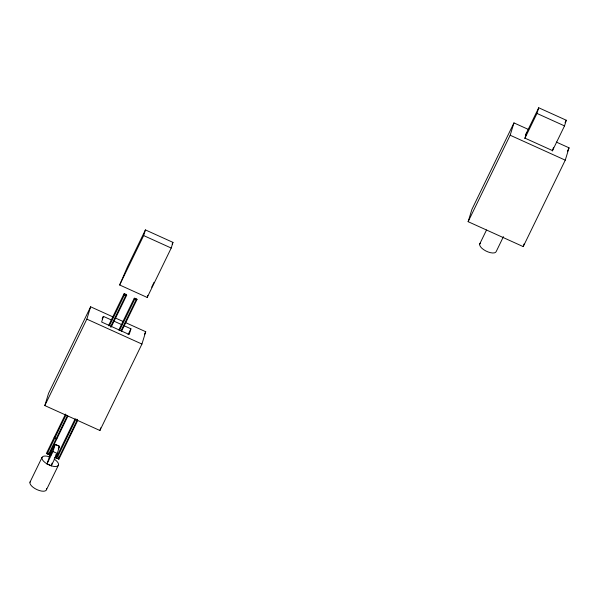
<?xml version="1.0" encoding="UTF-8"?>
<svg xmlns="http://www.w3.org/2000/svg" width="599" height="599" viewBox="0 0 599 599"><rect width="100%" height="100%" fill="white"/><g stroke="black" fill="none" stroke-linecap="round" stroke-linejoin="round"><path stroke-width="0.9" d="M51.125 453.855C49.178 458.31 52.682 451.197 51.289 453.518M125.386 322.524L145.729 331.726L141.933 344.058L99.906 430.501L44.813 405.575L48.601 393.251L90.636 306.8L113.518 317.156M44.813 405.575L86.84 319.125L90.636 306.8M54.127 459.081A9.09 3.834 25.9 0 1 58.44 465.176A9.09 3.834 25.9 0 1 51.274 465.812L46.999 463.881L49.994 455.09M46.999 463.881L53.004 451.526L55.198 444.383L59.481 446.322L57.279 453.465L51.274 465.812L46.999 463.881A9.09 3.834 25.9 0 1 41.975 457.539L29.965 482.232M51.274 465.812L52.098 463.139M111.728 320.136L103.38 316.362L101.635 322.03L129.182 334.497L130.926 328.829L123.416 325.429M119.65 284.982L127.4 266.959L145.415 229.911L172.961 242.378L171.217 248.046L147.197 297.448L119.65 284.982L143.67 235.579L145.415 229.911M99.906 430.501L100.714 427.866M147.197 297.448L147.856 295.322M556.336 142.083L569.05 147.833L565.261 160.158L523.226 246.608L468.133 221.682L471.93 209.351L513.957 122.907L528.37 129.421M468.133 221.682L510.168 135.232L513.957 122.907M526.708 132.469L524.964 138.137L552.51 150.604L553.506 147.361M524.761 138.556L536.974 113.436L538.718 107.768L566.265 120.234L564.52 125.902L552.308 151.015M523.226 246.608L524.043 243.965M46.37 453.495L50.496 455.367L51.701 452.896L50.323 452.275L49.17 453.114L46.37 453.495L65.531 414.081M50.496 455.367L51.701 452.896M102.167 318.87L103.38 316.362M108.449 325.811L123.941 293.937L126.172 294.341L126.696 295.187L111.167 327.129M123.986 295.389L124.794 293.72M66.092 414.845L47.194 453.728L50.638 455.285M109.422 325.736L124.465 294.783L123.941 293.937M67.47 415.466L49.17 453.114L51.237 454.049M110.471 327.024L125.842 295.404L126.696 295.187M50.323 452.275L67.882 416.163M50.795 453.443L55.198 444.383L59.481 446.322L58.275 448.793M77.69 420.543L58.904 459.171L57.354 455.457L75.167 418.813M118.774 330.071L134.266 298.22L136.497 298.616L137.021 299.463L121.53 331.322M75.983 419.06L57.579 456.917L55.512 455.981M119.658 330.191L134.79 299.066L134.266 298.22M77.556 419.285L58.358 458.782L54.913 457.217M121.035 330.813L136.168 299.687L137.021 299.463M46.49 489.712L58.5 465.019M128.089 334.676L130.926 328.829M172.16 244.025L172.961 242.378M151.674 287.198L154.078 282.264M144.501 334.249L145.729 331.726M525.488 134.97L538.718 107.768M479.709 244.003L486.508 230.009M503.437 236.657L496.234 251.483A9.09 3.834 25.9 0 1 485.767 250.921A9.09 3.834 25.9 0 1 480.286 243.172M565.059 122.698L566.265 120.234M567.418 151.195L569.05 147.833M55.033 437.21L54.18 437.427L54.704 438.273L56.935 438.678M536.974 113.436L564.52 125.902M510.168 135.232L565.261 160.158M143.67 235.579L171.217 248.046M134.79 299.066L136.168 299.687M124.465 294.783L125.842 295.404M115.21 317.919L122.84 321.371M113.398 320.892L121.747 324.673M86.84 319.125L141.933 344.058M53.004 451.526L57.279 453.465M55.977 454.836L57.354 455.457M50.189 452.357L51.566 452.979M55.842 454.918L57.219 455.539M54.779 457.307L58.904 459.171M41.975 457.539A9.09 3.834 25.9 0 1 49.193 456.738M46.505 488.627A9.09 3.834 25.9 0 1 37.086 489.675A9.09 3.834 25.9 0 1 30.542 481.409"/></g></svg>
